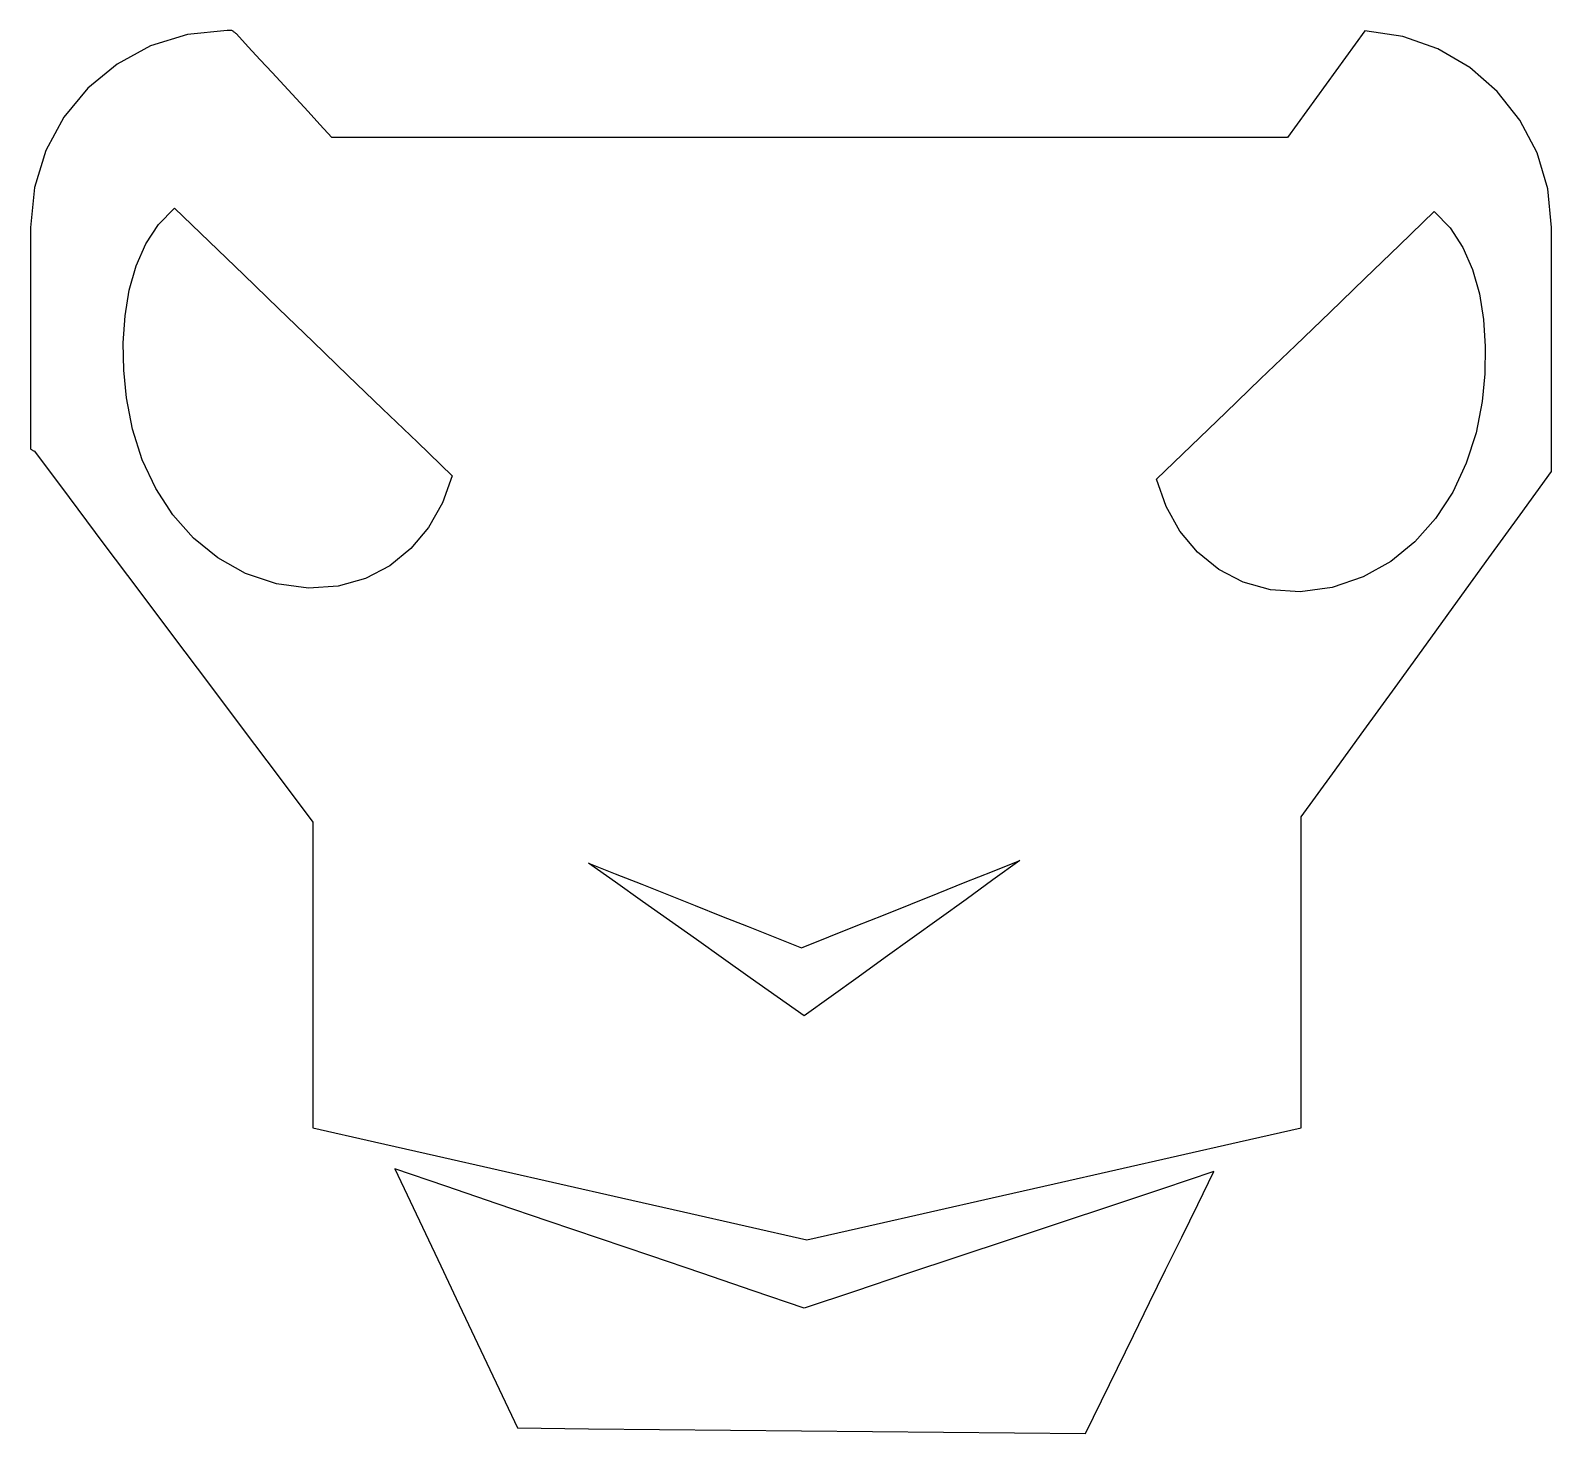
# Model space of a CAD drawing. Extents: x 0 to 6.12, y 14.35 to 20.
import ezdxf

# ---------------------------------------------------------------- set-up
doc = ezdxf.new("R2010")
doc.units = 0
doc.layers.add('cabeca', color=7, linetype='CONTINUOUS')

msp = doc.modelspace()

# ---------------------------------------------------------------- linework, layer by layer
at = {"layer": 'cabeca', "color": 7}
for p, q in [((0.631842, 19.983948), (0.48303, 19.937949)), ((0.791804, 19.999979), (0.631842, 19.983948)), ((0.793936, 20.000571), (0.791621, 20.000571)), ((0.791621, 20.000571), (0.791622, 20.000571)), ((0.791622, 20.000574), (0.791623, 20.000577)), ((0.791622, 20.000571), (0.791622, 20.000574)), ((0.791622, 20.000574), (0.791622, 20.000574)), ((0.791623, 20.000577), (0.791623, 20.00058)), ((0.791623, 20.00058), (0.791804, 19.999979)), ((0.791623, 20.000577), (0.791623, 20.000577)), ((0.791623, 20.000577), (0.791623, 20.000577)), ((0.79625, 20.000571), (0.793936, 20.000571)), ((0.798564, 20.000571), (0.79625, 20.000571)), ((0.800878, 20.000571), (0.798564, 20.000571)), ((0.803193, 20.000571), (0.800878, 20.000571)), ((0.805507, 20.000571), (0.803193, 20.000571)), ((0.807821, 20.000571), (0.805507, 20.000571)), ((0.810135, 20.000571), (0.807821, 20.000571)), ((0.812393, 19.998878), (0.810135, 20.000571)), ((0.814651, 19.997185), (0.812393, 19.998878)), ((0.816909, 19.995491), (0.814651, 19.997185)), ((0.819166, 19.993798), (0.816909, 19.995491)), ((0.821424, 19.992105), (0.819166, 19.993798)), ((0.823682, 19.990411), (0.821424, 19.992105)), ((0.82594, 19.988718), (0.823682, 19.990411)), ((0.828197, 19.987025), (0.82594, 19.988718)), ((0.876225, 19.934878), (0.828197, 19.987025)), ((5.326779, 19.94512), (5.287914, 19.891512)), ((5.365644, 19.998731), (5.326779, 19.94512)), ((5.518411, 19.976153), (5.365644, 19.998731)), ((5.660067, 19.926087), (5.518411, 19.976153)), ((0.48303, 19.937949), (0.348507, 19.865113)), ((0.924252, 19.882732), (0.876225, 19.934878)), ((0.97228, 19.830586), (0.924252, 19.882732)), ((5.287914, 19.891512), (5.249049, 19.837901)), ((5.787757, 19.851375), (5.660067, 19.926087)), ((0.348507, 19.865113), (0.231409, 19.768582)), ((1.020308, 19.77844), (0.97228, 19.830586)), ((5.249049, 19.837901), (5.210184, 19.784293)), ((5.898629, 19.754869), (5.787757, 19.851375)), ((0.231409, 19.768582), (0.134873, 19.651488)), ((1.068335, 19.726291), (1.020308, 19.77844)), ((5.210184, 19.784293), (5.171319, 19.730682)), ((1.116362, 19.674145), (1.068335, 19.726291)), ((5.171319, 19.730682), (5.132454, 19.677071)), ((5.98983, 19.63942), (5.898629, 19.754869)), ((0.134873, 19.651488), (0.062034, 19.516967)), ((1.16439, 19.621998), (1.116362, 19.674145)), ((5.132454, 19.677071), (5.093589, 19.623463)), ((6.058506, 19.507885), (5.98983, 19.63942)), ((1.212417, 19.569852), (1.16439, 19.621998)), ((5.093589, 19.623463), (5.054724, 19.569852)), ((0.062034, 19.516967), (0.016031, 19.368159)), ((1.692706, 19.569852), (1.212417, 19.569852)), ((2.172994, 19.569852), (1.692706, 19.569852)), ((2.653282, 19.569852), (2.172994, 19.569852)), ((3.133571, 19.569852), (2.653282, 19.569852)), ((3.613859, 19.569852), (3.133571, 19.569852)), ((4.094148, 19.569852), (3.613859, 19.569852)), ((4.574436, 19.569852), (4.094148, 19.569852)), ((5.054724, 19.569852), (4.574436, 19.569852)), ((6.101804, 19.363116), (6.058506, 19.507885)), ((0.016031, 19.368159), (0.000001, 19.208196)), ((6.116872, 19.207964), (6.101804, 19.363116)), ((0.515038, 19.220066), (0.578999, 19.285979)), ((0.578999, 19.285979), (0.718567, 19.151334)), ((5.505228, 19.136892), (5.644808, 19.271529)), ((5.644808, 19.271529), (5.708783, 19.205627)), ((0.000001, 19.208196), (0.000001, 19.096724)), ((0.463948, 19.141662), (0.515038, 19.220066)), ((6.116872, 19.085133), (6.116872, 19.207964)), ((0.718567, 19.151334), (0.858136, 19.016688)), ((5.708783, 19.205627), (5.759871, 19.127221)), ((0.000001, 19.096724), (0.000001, 18.985251)), ((0.424991, 19.052784), (0.463948, 19.141662)), ((5.36566, 19.002244), (5.505228, 19.136892)), ((5.759871, 19.127221), (5.798825, 19.03834)), ((6.116872, 18.962301), (6.116872, 19.085133)), ((0.397418, 18.95546), (0.424991, 19.052784)), ((5.798825, 19.03834), (5.826395, 18.94101)), ((0.000001, 18.985251), (0.000001, 18.873779)), ((0.858136, 19.016688), (0.997704, 18.882043)), ((5.226092, 18.867596), (5.36566, 19.002244)), ((6.116872, 18.83947), (6.116872, 18.962301)), ((0.380476, 18.85171), (0.397418, 18.95546)), ((5.826395, 18.94101), (5.843331, 18.837257)), ((0.000001, 18.873779), (0.000001, 18.762307)), ((0.373418, 18.743565), (0.380476, 18.85171)), ((0.997704, 18.882043), (1.137271, 18.747397)), ((5.086524, 18.73295), (5.226092, 18.867596)), ((5.843331, 18.837257), (5.850387, 18.729107)), ((6.116872, 18.716638), (6.116872, 18.83947)), ((0.000001, 18.762307), (0.000001, 18.650832)), ((0.375478, 18.633047), (0.373418, 18.743565)), ((1.137271, 18.747397), (1.27684, 18.612752)), ((4.946956, 18.598302), (5.086524, 18.73295)), ((5.850387, 18.729107), (5.848298, 18.618588)), ((6.116872, 18.593804), (6.116872, 18.716638)), ((0.000001, 18.650832), (0.000001, 18.53936)), ((0.385929, 18.522184), (0.375478, 18.633047)), ((1.27684, 18.612752), (1.416408, 18.478107)), ((4.807388, 18.463654), (4.946956, 18.598302)), ((5.848298, 18.618588), (5.837845, 18.507723)), ((0.000001, 18.53936), (0.000001, 18.427888)), ((6.116872, 18.470972), (6.116872, 18.593804)), ((0.410262, 18.395664), (0.385929, 18.522184)), ((1.416408, 18.478107), (1.555976, 18.343461)), ((5.837845, 18.507723), (5.813511, 18.381203)), ((0.000001, 18.427888), (0.000001, 18.316416)), ((4.66782, 18.329006), (4.807388, 18.463654)), ((6.116872, 18.34814), (6.116872, 18.470972)), ((0.449769, 18.273225), (0.410262, 18.395664)), ((5.813511, 18.381203), (5.774004, 18.258766)), ((0.000001, 18.316416), (0.001976, 18.315287)), ((0.001976, 18.315287), (0.003952, 18.314158)), ((0.003952, 18.314158), (0.005928, 18.313029)), ((0.005928, 18.313029), (0.007903, 18.3119)), ((0.007903, 18.3119), (0.009879, 18.310771)), ((0.009879, 18.310771), (0.011854, 18.309642)), ((0.011854, 18.309642), (0.01383, 18.308514)), ((0.01383, 18.308514), (0.015805, 18.307385)), ((0.015805, 18.307385), (0.155777, 18.12076)), ((1.555976, 18.343461), (1.695544, 18.208816)), ((4.528252, 18.194358), (4.66782, 18.329006)), ((6.116872, 18.225309), (6.116872, 18.34814)), ((0.504157, 18.15755), (0.449769, 18.273225)), ((5.774004, 18.258766), (5.719616, 18.143089)), ((1.695544, 18.208816), (1.656895, 18.099237)), ((4.5669, 18.084776), (4.528252, 18.194358)), ((5.990965, 18.051686), (6.116872, 18.225309)), ((0.155777, 18.12076), (0.295748, 17.934132)), ((0.573133, 18.05131), (0.504157, 18.15755)), ((5.719616, 18.143089), (5.650641, 18.036849)), ((0.656404, 17.957181), (0.573133, 18.05131)), ((1.656895, 18.099237), (1.60139, 18.00066)), ((4.622403, 17.986199), (4.5669, 18.084776)), ((5.865057, 17.878065), (5.990965, 18.051686)), ((1.60139, 18.00066), (1.530362, 17.91548)), ((4.693428, 17.901019), (4.622403, 17.986199)), ((5.650641, 18.036849), (5.56737, 17.942723)), ((0.295748, 17.934132), (0.435719, 17.747507)), ((0.753678, 17.87784), (0.656404, 17.957181)), ((5.56737, 17.942723), (5.470097, 17.863381)), ((0.864661, 17.815962), (0.753678, 17.87784)), ((1.530362, 17.91548), (1.445145, 17.846087)), ((4.778641, 17.831626), (4.693428, 17.901019)), ((5.470097, 17.863381), (5.359113, 17.801501)), ((5.73915, 17.704442), (5.865057, 17.878065)), ((0.989062, 17.774225), (0.864661, 17.815962)), ((1.445145, 17.846087), (1.347073, 17.794875)), ((4.876709, 17.780414), (4.778641, 17.831626)), ((5.359113, 17.801501), (5.234713, 17.759764)), ((0.435719, 17.747507), (0.57569, 17.560879)), ((1.117697, 17.756557), (0.989062, 17.774225)), ((1.237479, 17.764234), (1.117697, 17.756557)), ((1.347073, 17.794875), (1.237479, 17.764234)), ((4.986299, 17.749773), (4.876709, 17.780414)), ((5.106078, 17.742096), (4.986299, 17.749773)), ((5.234713, 17.759764), (5.106078, 17.742096)), ((5.613243, 17.530819), (5.73915, 17.704442)), ((0.57569, 17.560879), (0.715661, 17.374254)), ((5.487335, 17.357196), (5.613243, 17.530819)), ((0.715661, 17.374254), (0.855633, 17.187626)), ((5.361428, 17.183576), (5.487335, 17.357196)), ((0.855633, 17.187626), (0.995604, 17.001001)), ((5.235521, 17.009953), (5.361428, 17.183576)), ((5.109613, 16.83633), (5.235521, 17.009953)), ((0.995604, 17.001001), (1.135575, 16.814373)), ((5.109613, 16.679891), (5.109613, 16.83633)), ((1.135575, 16.814373), (1.135575, 16.66068)), ((1.135575, 16.66068), (1.135575, 16.506988)), ((2.352839, 16.573101), (2.244428, 16.649947)), ((2.244428, 16.649947), (2.351464, 16.607405)), ((3.86919, 16.617012), (3.978972, 16.660926)), ((3.978972, 16.660926), (3.870565, 16.582708)), ((5.109613, 16.523455), (5.109613, 16.679891)), ((2.351464, 16.607405), (2.458499, 16.564866)), ((3.759407, 16.573098), (3.86919, 16.617012)), ((3.870565, 16.582708), (3.762157, 16.504487)), ((2.461249, 16.496255), (2.352839, 16.573101)), ((2.458499, 16.564866), (2.565535, 16.522324)), ((2.565535, 16.522324), (2.672571, 16.479784)), ((3.539842, 16.485273), (3.649625, 16.529184)), ((3.649625, 16.529184), (3.759407, 16.573098)), ((5.109613, 16.367017), (5.109613, 16.523455)), ((1.135575, 16.506988), (1.135575, 16.353292)), ((2.569659, 16.419408), (2.461249, 16.496255)), ((2.672571, 16.479784), (2.779606, 16.437242)), ((3.43006, 16.44136), (3.539842, 16.485273)), ((3.762157, 16.504487), (3.653749, 16.426269)), ((2.67807, 16.342562), (2.569659, 16.419408)), ((2.779606, 16.437242), (2.886641, 16.3947)), ((2.886641, 16.3947), (2.993677, 16.35216)), ((3.210495, 16.353532), (3.320277, 16.397446)), ((3.320277, 16.397446), (3.43006, 16.44136)), ((3.653749, 16.426269), (3.545342, 16.348051)), ((1.135575, 16.353292), (1.135575, 16.1996)), ((2.78648, 16.265713), (2.67807, 16.342562)), ((2.993677, 16.35216), (3.100712, 16.309618)), ((3.100712, 16.309618), (3.210495, 16.353532)), ((3.545342, 16.348051), (3.436934, 16.269831)), ((5.109613, 16.210578), (5.109613, 16.367017)), ((2.89489, 16.188867), (2.78648, 16.265713)), ((3.436934, 16.269831), (3.328526, 16.191613)), ((5.109613, 16.054139), (5.109613, 16.210578)), ((1.135575, 16.1996), (1.135575, 16.045907)), ((3.003301, 16.11202), (2.89489, 16.188867)), ((3.328526, 16.191613), (3.220119, 16.113392)), ((3.111711, 16.035174), (3.003301, 16.11202)), ((3.220119, 16.113392), (3.111711, 16.035174)), ((1.135575, 16.045907), (1.135575, 15.892214)), ((5.109613, 15.897704), (5.109613, 16.054139)), ((1.135575, 15.892214), (1.135575, 15.738519)), ((5.109613, 15.741265), (5.109613, 15.897704)), ((1.135575, 15.738519), (1.135575, 15.584826)), ((5.109613, 15.584826), (5.109613, 15.741265)), ((1.135575, 15.584826), (1.383954, 15.528565)), ((4.861237, 15.528565), (5.109613, 15.584826)), ((1.383954, 15.528565), (1.632332, 15.472304)), ((4.612861, 15.472304), (4.861237, 15.528565)), ((1.46499, 15.420401), (1.526742, 15.290037)), ((1.46499, 15.41978), (1.46499, 15.420401)), ((1.46499, 15.419777), (1.46499, 15.41978)), ((1.46499, 15.41978), (1.46499, 15.41978)), ((1.46499, 15.41978), (1.46499, 15.41978)), ((1.46499, 15.41978), (1.46499, 15.41978)), ((1.67083, 15.349792), (1.46499, 15.419777)), ((1.46499, 15.419777), (1.46499, 15.419777)), ((1.46499, 15.419777), (1.46499, 15.419777)), ((1.46499, 15.419777), (1.46499, 15.419777)), ((1.632332, 15.472304), (1.880711, 15.416043)), ((1.880711, 15.416043), (2.12909, 15.359785)), ((4.116109, 15.359785), (4.364485, 15.416043)), ((4.364485, 15.416043), (4.612861, 15.472304)), ((2.12909, 15.359785), (2.377468, 15.303524)), ((3.867733, 15.303524), (4.116109, 15.359785)), ((4.758411, 15.408799), (4.552574, 15.340185)), ((4.693914, 15.277063), (4.758411, 15.408799)), ((1.87667, 15.279806), (1.67083, 15.349792)), ((2.377468, 15.303524), (2.625847, 15.247263)), ((3.619356, 15.247263), (3.867733, 15.303524)), ((4.552574, 15.340185), (4.346736, 15.271574)), ((1.526742, 15.290037), (1.588495, 15.159676)), ((2.08251, 15.209821), (1.87667, 15.279806)), ((2.625847, 15.247263), (2.874225, 15.191002)), ((3.37098, 15.191002), (3.619356, 15.247263)), ((4.346736, 15.271574), (4.140899, 15.20296)), ((4.629418, 15.14533), (4.693914, 15.277063)), ((2.28835, 15.139835), (2.08251, 15.209821)), ((2.874225, 15.191002), (3.122604, 15.134741)), ((3.122604, 15.134741), (3.37098, 15.191002)), ((4.140899, 15.20296), (3.935061, 15.134346)), ((1.588495, 15.159676), (1.650247, 15.029312)), ((2.494191, 15.06985), (2.28835, 15.139835)), ((3.935061, 15.134346), (3.729223, 15.065732)), ((4.564921, 15.013595), (4.629418, 15.14533)), ((2.700031, 14.999864), (2.494191, 15.06985)), ((3.729223, 15.065732), (3.523386, 14.997121)), ((1.650247, 15.029312), (1.712, 14.89895)), ((2.905871, 14.929879), (2.700031, 14.999864)), ((3.523386, 14.997121), (3.317548, 14.928507)), ((4.500424, 14.881859), (4.564921, 15.013595)), ((3.111711, 14.859894), (2.905871, 14.929879)), ((3.317548, 14.928507), (3.111711, 14.859894)), ((1.712, 14.89895), (1.773752, 14.768586)), ((4.435927, 14.750123), (4.500424, 14.881859)), ((1.773752, 14.768586), (1.835504, 14.638222)), ((4.371431, 14.61839), (4.435927, 14.750123)), ((1.835504, 14.638222), (1.897257, 14.507861)), ((4.306934, 14.486655), (4.371431, 14.61839)), ((1.897257, 14.507861), (1.959009, 14.377497)), ((4.242437, 14.354919), (4.306934, 14.486655)), ((1.959009, 14.377497), (2.244438, 14.374674)), ((2.244438, 14.374674), (2.529866, 14.371852)), ((2.529866, 14.371852), (2.815295, 14.36903)), ((2.815295, 14.36903), (3.100723, 14.366208)), ((3.100723, 14.366208), (3.386152, 14.363386)), ((3.386152, 14.363386), (3.67158, 14.360563)), ((3.67158, 14.360563), (3.957008, 14.357741)), ((3.957008, 14.357741), (4.242437, 14.354919))]:
    msp.add_line(p, q, dxfattribs=at)

doc.saveas('drawing.dxf')
